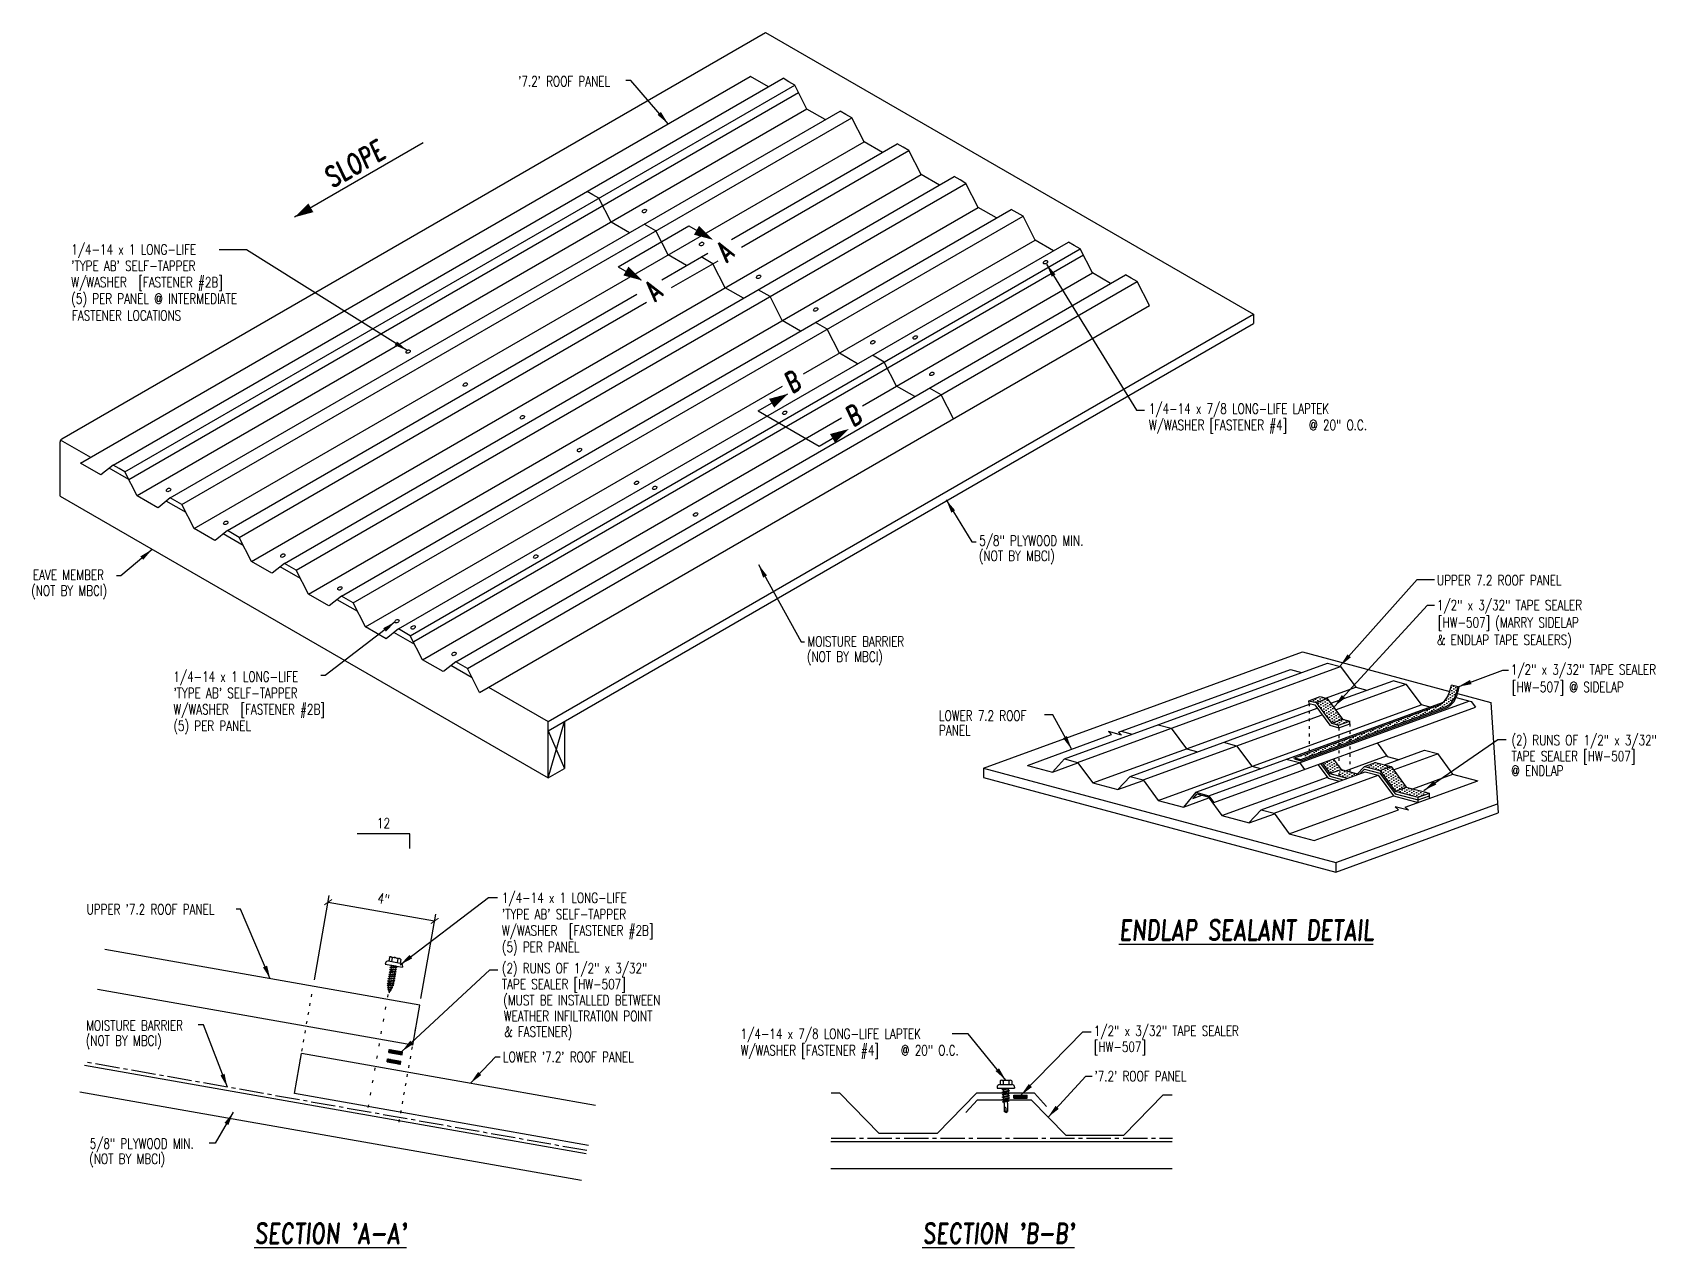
# Model space of a CAD drawing. Extents: x 6.7 to 66.7, y 14.8 to 59.8.
import ezdxf

# ---------------------------------------------------------------- set-up
doc = ezdxf.new("R2010")
doc.units = 0
doc.header["$LTSCALE"] = 4
doc.header["$MEASUREMENT"] = 0
doc.linetypes.add('ACAD_ISO07W100', pattern=[3, 0, -3])
doc.linetypes.add('CENTER2', pattern=[1.125, 0.75, -0.125, 0.125, -0.125])
doc.layers.get('0').update_dxf_attribs({"linetype": 'CONTINUOUS'})
doc.layers.get('Defpoints').update_dxf_attribs({"linetype": 'CONTINUOUS'})
for name, color, linetype in [('BARRIER', 253, 'CENTER2'), ('FASTENER', 9, 'CONTINUOUS'), ('LABEL', 6, 'CONTINUOUS'), ('MARK', 1, 'CONTINUOUS'), ('Mastic', 7, 'CONTINUOUS'), ('PANEL', 11, 'CONTINUOUS'), ('PANEL-S', 11, 'CONTINUOUS'), ('SECTION', 11, 'CONTINUOUS'), ('TAPE', 9, 'CONTINUOUS'), ('TEXT', 2, 'CONTINUOUS'), ('WOOD', 3, 'CONTINUOUS')]:
    doc.layers.add(name, color=color, linetype=linetype)
doc.styles.add('ROMAND', font='romand', dxfattribs={"height": 0.075})
doc.styles.add('TEXT', font='SIMPLEX.shx', dxfattribs={"width": 0.75, "height": 0.375})
doc.styles.add('TEXT1', font='ROMANS.shx', dxfattribs={"width": 0.75, "height": 0.375})
doc.dimstyles.new('DETAIL', dxfattribs={"dimscale": 4, "dimtxt": 0.375, "dimasz": 0.0625, "dimexe": 0.0625, "dimexo": 0.0625, "dimgap": 0.0625, "dimtad": 1, "dimdec": 4, "dimzin": 3, "dimdsep": 46, "dimlunit": 4, "dimtxsty": 'TEXT1', "dimblk": 'ARCHTICK', "dimcen": 0.0625, "dimclrd": 7, "dimclre": 7, "dimclrt": 2, "dimadec": 0, "dimazin": 0, "dimtfac": 0.6, "dimtdec": 4, "dimtmove": 0, "dimatfit": 3, "dimfxl": 0, "dimfrac": 2, "dimtolj": 1, "dimtzin": 0, "dimarcsym": 0})
doc.dimstyles.new('DETAIL$7', dxfattribs={"dimscale": 4, "dimtxt": 0.375, "dimasz": 0.125, "dimexe": 0.0625, "dimexo": 0.0625, "dimgap": 0.0625, "dimtad": 1, "dimdec": 4, "dimzin": 3, "dimdsep": 46, "dimlunit": 4, "dimtxsty": 'TEXT', "dimblk": 'ARCHTICK', "dimcen": 0.0625, "dimclrd": 7, "dimclre": 7, "dimclrt": 2, "dimadec": 0, "dimazin": 0, "dimtfac": 0.6, "dimtdec": 4, "dimtmove": 0, "dimatfit": 3, "dimfxl": 0, "dimfrac": 2, "dimtolj": 1, "dimtzin": 0, "dimarcsym": 0})
pattern_1 = [(35, (9.81444, 0.19356), (-0.01537504, 0.1036819), [0, -0.09375])]

# ---------------------------------------------------------------- blocks, each defined once
blk = doc.blocks.new('LAY-LAB')
at = {"layer": 'LABEL', "color": 6, "style": 'ROMAND', "oblique": 5, "width": 0.75}
blk.add_attdef('LAY-LAB', (0.017, 0.036), '', height=0.188, dxfattribs=at)
blk = doc.blocks.new('FD-F4')
at = {"layer": 'TEXT', "style": 'TEXT1', "width": 0.75}
for s, p in [('1/4-14 x 7/8 LONG-LIFE LAPTEK', (0.005, -0.041)), ('W/WASHER [FASTENER #4]', (0.005, -0.193))]:
    blk.add_text(s, height=0.09375, dxfattribs=at).set_placement(p)
blk.add_attdef('(QUANTITY)', (1.485, -0.193), '', height=0.0938, dxfattribs=at)
blk = doc.blocks.new('_ArchTick')
at = {"color": 0, "const_width": 0.15}
blk.add_lwpolyline([(-0.5, -0.5), (0.5, 0.5)], dxfattribs=at)
blk = doc.blocks.new('*D5')
at = {"layer": 'Defpoints', "color": 0}
for p in [(21.567, 26.92), (17.079, 24.499), (21.018, 23.805)]:
    blk.add_point(p, dxfattribs=at)
at = {"layer": 'TEXT', "color": 7, "lineweight": -2}
for p, q in [((17.122, 24.746), (17.671, 27.861)), ((17.628, 27.614), (21.567, 26.92)), ((21.061, 24.051), (21.611, 27.166))]:
    blk.add_line(p, q, dxfattribs=at)
at = {"layer": 'TEXT', "color": 7, "lineweight": -2, "xscale": 0.25, "yscale": 0.25, "zscale": 0.25}
for p, rotation in [((17.628, 27.614), 169.9999583089106), ((21.567, 26.92), 349.9999583089106)]:
    blk.add_blockref('_ArchTick', p, dxfattribs=dict(at, rotation=rotation))
at = {"layer": 'TEXT', "color": 2, "insert": (19.68, 27.733), "char_height": 0.375, "attachment_point": 5, "rotation": 349.99996, "style": 'TEXT1'}
blk.add_mtext('\\A1;4"', dxfattribs=at)
blk = doc.blocks.new('A$C22B817AC')
at = {"layer": 'TAPE'}
h = blk.add_hatch(dxfattribs=at)
h.set_pattern_fill('DOTS', color=256, scale=0.35, angle=270, style=0)
h.set_pattern_definition([(270, (-46.173024, -15.338993), (0.021875, -0.0109375), [0, -0.021875])])
h.paths.add_polyline_path([(-1.948, 1.156), (-1.928, 1.267), (-2.421, 1.354), (-2.44, 1.243)])
for p, q in [((-2.44, 1.243), (-2.421, 1.354)), ((-2.44, 1.243), (-1.948, 1.156)), ((-2.421, 1.354), (-1.928, 1.267)), ((-1.948, 1.156), (-1.928, 1.267))]:
    blk.add_line(p, q, dxfattribs=at)
blk = doc.blocks.new('fz5')
at = {"layer": 'FASTENER'}
for p, q in [((-0.326, 0.071), (-0.326, 0.037)), ((-0.326, 0.037), (0.322, 0.037)), ((-0.226, 0.171), (0.214, 0.171)), ((-0.217, 0.305), (-0.217, 0.171)), ((-0.163, 0.337), (0.159, 0.337)), ((-0.141, -0.014), (0.037, 0.037)), ((-0.108, 0.305), (-0.108, 0.171)), ((-0.105, -0.034), (0.137, 0.035)), ((-0.088, 0.037), (-0.088, 0.001)), ((-0.088, 0.037), (0.085, 0.037)), ((0.085, 0.037), (0.134, 0.037)), ((0.085, 0.02), (0.085, -0.041)), ((0.105, 0.305), (0.105, 0.171)), ((0.137, 0.035), (0.134, 0.037)), ((0.214, 0.305), (0.214, 0.171)), ((0.322, 0.071), (0.322, 0.037)), ((-0.105, -0.034), (-0.141, -0.014)), ((-0.141, -0.105), (0.102, -0.036)), ((-0.105, -0.125), (-0.141, -0.105)), ((-0.141, -0.196), (0.102, -0.127)), ((-0.105, -0.216), (-0.141, -0.196)), ((-0.141, -0.287), (0.102, -0.217)), ((-0.105, -0.307), (-0.141, -0.287)), ((-0.141, -0.378), (0.102, -0.308)), ((-0.105, -0.398), (-0.141, -0.378)), ((-0.122, -0.463), (0.089, -0.403)), ((-0.086, -0.483), (-0.122, -0.463)), ((-0.105, -0.125), (0.137, -0.056)), ((-0.105, -0.216), (0.137, -0.147)), ((-0.105, -0.307), (0.137, -0.238)), ((-0.105, -0.398), (0.137, -0.328)), ((-0.088, -0.029), (-0.088, -0.09)), ((-0.088, -0.12), (-0.088, -0.181)), ((-0.084, -0.27), (-0.088, -0.211)), ((-0.086, -0.483), (0.124, -0.423)), ((-0.078, -0.36), (-0.082, -0.3)), ((-0.071, -0.449), (-0.075, -0.389)), ((-0.066, -0.516), (-0.069, -0.478)), ((-0.066, -0.516), (-0.066, -0.82)), ((0.063, -0.515), (0.068, -0.439)), ((0.063, -0.516), (0.063, -0.82)), ((0.071, -0.408), (0.075, -0.346)), ((0.077, -0.315), (0.082, -0.253)), ((0.084, -0.223), (0.085, -0.211)), ((0.085, -0.071), (0.085, -0.131)), ((0.085, -0.162), (0.085, -0.211)), ((0.124, -0.423), (0.089, -0.403)), ((0.137, -0.056), (0.102, -0.036)), ((0.137, -0.147), (0.102, -0.127)), ((0.137, -0.238), (0.102, -0.217)), ((0.137, -0.328), (0.102, -0.308)), ((-0.002, -0.866), (-0.066, -0.82)), ((-0.003, -0.854), (0.009, -0.714)), ((-0.002, -0.866), (0.063, -0.82))]:
    blk.add_line(p, q, dxfattribs=at)
for centre, radius, start, end in [((-0.226, 0.071), 0.1, 90, 180), ((-0.163, 0.274), 0.0628, 29.87542, 150.12458), ((-0.002, 0.141), 0.196, 56.99743, 123.00257), ((0.159, 0.274), 0.0628, 29.87542, 150.12458), ((0.222, 0.071), 0.1, 0, 90), ((0.073, -0.516), 0.01, 175.94836, 180), ((-0.036, -0.723), 0.0461, 11.14455, 130.906), ((0.039, -0.855), 0.0422, 55.45845, 194.84539)]:
    blk.add_arc(centre, radius, start, end, dxfattribs=at)
blk = doc.blocks.new('FD-F2B')
at = {"layer": 'TEXT', "style": 'TEXT1', "width": 0.75}
for s, height, p in [('1/4-14 x 1 LONG-LIFE', 0.09375, (0.005, -0.041)), ("'TYPE AB' SELF-TAPPER", 0.09375, (0.005, -0.193)), ('W/WASHER', 0.0938, (0.005, -0.344)), ('[FASTENER #2B]', 0.09375, (0.625, -0.344))]:
    blk.add_text(s, height=height, dxfattribs=at).set_placement(p)
blk.add_attdef('(QUANTITY)', (0.005, -0.496), '', height=0.0938, dxfattribs=at)
blk = doc.blocks.new('fz6')
at = {"layer": 'FASTENER'}
for p, q in [((-0.324, 0.071), (-0.324, 0.037)), ((-0.324, 0.037), (0.324, 0.037)), ((-0.224, 0.171), (0.215, 0.171)), ((-0.215, 0.305), (-0.215, 0.171)), ((-0.161, 0.337), (0.161, 0.337)), ((-0.129, 0.035), (-0.124, 0.037)), ((-0.096, 0.017), (-0.129, 0.035)), ((-0.129, -0.049), (0.096, 0.015)), ((-0.124, 0.037), (-0.08, 0.037)), ((-0.107, 0.305), (-0.107, 0.171)), ((-0.096, 0.017), (-0.025, 0.037)), ((-0.08, 0.037), (0.08, 0.037)), ((-0.08, 0.021), (-0.08, -0.035)), ((0.08, 0.037), (0.08, 0.011)), ((0.129, -0.003), (0.096, 0.015)), ((0.107, 0.305), (0.107, 0.171)), ((0.215, 0.305), (0.215, 0.171)), ((0.324, 0.071), (0.324, 0.037)), ((-0.096, -0.068), (-0.129, -0.049)), ((-0.129, -0.134), (0.096, -0.069)), ((-0.096, -0.152), (-0.129, -0.134)), ((-0.129, -0.218), (0.096, -0.154)), ((-0.096, -0.237), (-0.129, -0.218)), ((-0.129, -0.303), (0.096, -0.238)), ((-0.096, -0.321), (-0.129, -0.303)), ((-0.129, -0.387), (0.096, -0.323)), ((-0.096, -0.406), (-0.129, -0.387)), ((-0.129, -0.471), (0.096, -0.407)), ((-0.096, -0.49), (-0.129, -0.471)), ((-0.129, -0.556), (0.096, -0.491)), ((-0.096, -0.575), (-0.129, -0.556)), ((-0.129, -0.64), (0.096, -0.576)), ((-0.096, -0.068), (0.129, -0.004)), ((-0.096, -0.152), (0.129, -0.088)), ((-0.096, -0.237), (0.129, -0.172)), ((-0.096, -0.321), (0.129, -0.257)), ((-0.096, -0.406), (0.129, -0.341)), ((-0.096, -0.49), (0.129, -0.426)), ((-0.096, -0.575), (0.129, -0.51)), ((-0.096, -0.659), (0.129, -0.595)), ((-0.08, -0.063), (-0.08, -0.12)), ((-0.08, -0.148), (-0.08, -0.204)), ((-0.08, -0.232), (-0.08, -0.288)), ((-0.08, -0.317), (-0.08, -0.373)), ((-0.08, -0.401), (-0.08, -0.457)), ((-0.08, -0.485), (-0.08, -0.542)), ((-0.08, -0.57), (-0.08, -0.626)), ((0.08, -0.016), (0.08, -0.074)), ((0.08, -0.102), (0.08, -0.158)), ((0.08, -0.186), (0.08, -0.243)), ((0.08, -0.27), (0.08, -0.327)), ((0.08, -0.355), (0.08, -0.412)), ((0.08, -0.44), (0.08, -0.496)), ((0.08, -0.524), (0.08, -0.58)), ((0.129, -0.088), (0.096, -0.069)), ((0.129, -0.172), (0.096, -0.154)), ((0.129, -0.257), (0.096, -0.238)), ((0.129, -0.341), (0.096, -0.323)), ((0.129, -0.426), (0.096, -0.407)), ((0.129, -0.51), (0.096, -0.491)), ((0.129, -0.595), (0.096, -0.576)), ((-0.096, -0.659), (-0.129, -0.64)), ((-0.121, -0.722), (0.092, -0.662)), ((-0.088, -0.741), (-0.121, -0.722)), ((-0.095, -0.799), (0.071, -0.752)), ((-0.061, -0.818), (-0.095, -0.799)), ((-0.088, -0.741), (0.125, -0.68)), ((-0.063, -0.877), (0.034, -0.847)), ((-0.029, -0.895), (-0.063, -0.877)), ((-0.061, -0.818), (0.104, -0.771)), ((-0.029, -0.895), (0.068, -0.866)), ((0.068, -0.866), (0.034, -0.847)), ((0.104, -0.771), (0.071, -0.752)), ((0.125, -0.68), (0.092, -0.662))]:
    blk.add_line(p, q, dxfattribs=at)
for centre, radius, start, end in [((-0.224, 0.071), 0.1, 90, 180), ((-0.161, 0.274), 0.0628, 29.87542, 150.12458), ((0, 0.141), 0.196, 56.99743, 123.00257), ((0.161, 0.274), 0.0628, 29.87542, 150.12458), ((0.224, 0.071), 0.1, 0, 90), ((0.676, -0.642), 0.757, 180.96964, 185.17649), ((0.676, -0.642), 0.757, 187.25497, 191.38373), ((0.676, -0.642), 0.757, 193.43625, 197.67227), ((0.676, -0.642), 0.757, 199.14955, 206.7351), ((-0.676, -0.642), 0.757, 333.2649, 342.20852), ((-0.676, -0.642), 0.757, 343.54733, 349.3968), ((-0.676, -0.642), 0.757, 351.66477, 356.09008), ((-0.676, -0.642), 0.757, 358.25372, 2.51092)]:
    blk.add_arc(centre, radius, start, end, dxfattribs=at)

msp = doc.modelspace()

# ---------------------------------------------------------------- hatches: boundary and pattern name
at = {"layer": 'Mastic'}
h = msp.add_hatch(dxfattribs=at)
h.set_pattern_fill('DOTS', color=256, scale=1.5, angle=35, style=0)
h.set_pattern_definition(pattern_1)
edge = h.paths.add_edge_path()
edge.add_spline(control_points=[(58.9421, 34.83434), (59.00034, 34.8675), (59.26686, 35.01927), (59.34996, 35.33295), (59.4149, 35.5781)], knot_values=[0, 0, 0, 0, 0.19757377, 0.90420934, 0.90420934, 0.90420934, 0.90420934], degree=3, periodic=0)
edge.add_line((59.4149, 35.5781), (59.17342, 35.6428))
edge.add_spline(control_points=[(59.17342, 35.6428), (59.10964, 35.40202), (59.04586, 35.16125), (58.87593, 35.01417)], knot_values=[0.21016279, 0.21016279, 0.21016279, 0.21016279, 0.90420934, 0.90420934, 0.90420934, 0.90420934], degree=3, periodic=0)
edge.add_spline(control_points=[(58.87593, 35.01417), (58.87285, 35.0115), (58.82081, 34.96748), (58.75886, 34.93221), (58.70063, 34.89904)], knot_values=[0, 0, 0, 0, 0.01258902, 0.21016279, 0.21016279, 0.21016279, 0.21016279], degree=3, periodic=0)
edge.add_line((58.70063, 34.89904), (55.41545, 33.70334))
edge.add_line((55.41545, 33.70334), (55.41545, 33.55075))
edge.add_line((55.41545, 33.55075), (58.9421, 34.83434))
h.paths.add_polyline_path([(55.41545, 33.70334), (55.00435, 33.55371), (55.00435, 33.40112), (55.41545, 33.55075)])
h.paths.add_polyline_path([(55.00435, 33.40112), (55.00435, 33.55371), (53.5623, 33.02885), (53.80378, 32.96414)])
h = msp.add_hatch(dxfattribs=at)
h.set_pattern_fill('DOTS', color=256, scale=1.5, angle=35, style=0)
h.set_pattern_definition(pattern_1)
h.paths.add_polyline_path([(54.57864, 35.14188), (54.31156, 35.21345), (53.90045, 35.06382), (54.16754, 34.99225)])
h.paths.add_polyline_path([(54.57864, 35.14188), (54.16754, 34.99225), (54.72856, 34.23392), (55.13967, 34.38355)])
h.paths.add_polyline_path([(55.40676, 34.31198), (55.13967, 34.38355), (54.72856, 34.23392), (54.99565, 34.16235)])
h.paths.add_polyline_path([(54.79435, 32.91037), (54.38325, 32.76074), (54.67471, 32.36678), (55.00435, 32.48676), (55.00435, 32.62652)])
h.paths.add_polyline_path([(55.08581, 32.51641), (55.00435, 32.48676), (55.00435, 32.27845), (55.31821, 32.19435), (55.65335, 32.31633), (55.68904, 32.35477)])
h.paths.add_polyline_path([(56.35907, 32.78325), (55.94796, 32.63362), (56.52683, 32.47851), (56.93794, 32.62814)])
h.paths.add_polyline_path([(56.93794, 32.62814), (56.52683, 32.47851), (57.08786, 31.72018), (57.49896, 31.8698)])
h.paths.add_polyline_path([(57.49896, 31.8698), (57.08786, 31.72018), (57.94479, 31.49056), (58.35589, 31.64019)])

# ---------------------------------------------------------------- linework, layer by layer
at = {"layer": 'BARRIER', "ltscale": 0.3}
for p, q in [((27.19905, 18.42754), (8.63732, 21.70047)), ((36.22495, 18.88954), (48.84836, 18.88954))]:
    msp.add_line(p, q, dxfattribs=at)
at = {"layer": 'FASTENER'}
for centre in [(29.32337, 53.16718), (31.43809, 51.94817), (44.15627, 51.27397), (33.54887, 50.73688), (35.65964, 49.52559), (20.58618, 47.97072), (37.77042, 48.3143), (39.33934, 48.4929), (22.7009, 46.75172), (39.95385, 47.14495), (34.51255, 45.70616), (24.81167, 45.54043), (26.92245, 44.32913), (11.72633, 42.85549), (29.03322, 43.11784), (29.70436, 42.93015), (31.21665, 41.9485), (13.84105, 41.63648), (15.95182, 40.42519), (25.30506, 40.39021), (18.0626, 39.2139), (20.17337, 38.00261), (20.77159, 37.77281), (22.28415, 36.79131)]:
    msp.add_ellipse(centre, major_axis=(-0.07331, -0.04233), ratio=0.67171758, dxfattribs=at)
at = {"layer": 'MARK', "color": 6}
msp.add_lwpolyline([(20.64822, 29.59633), (20.64822, 30.14334), (18.69982, 30.14334)], dxfattribs=at)
at = {"layer": 'Mastic'}
for p, q in [((59.4149, 35.5781), (59.17342, 35.6428)), ((59.45799, 35.55967), (59.4149, 35.5781)), ((53.36083, 32.95552), (58.70063, 34.89904)), ((53.6023, 32.89081), (58.9421, 34.83434)), ((53.90045, 35.06382), (54.31156, 35.21345)), ((53.90045, 35.06382), (54.16754, 34.99225)), ((53.90915, 34.96443), (53.90045, 35.06382)), ((53.90876, 34.96454), (54.11165, 34.91017)), ((54.11165, 34.91017), (54.67267, 34.15184)), ((54.16754, 34.99225), (54.57864, 35.14188)), ((54.16754, 34.99225), (54.72856, 34.23392)), ((54.31156, 35.21345), (54.57864, 35.14188)), ((54.57864, 35.14188), (55.13967, 34.38355)), ((53.60639, 32.84412), (58.98639, 34.80228)), ((54.72856, 34.23392), (55.13967, 34.38355)), ((54.72856, 34.23392), (54.99565, 34.16235)), ((54.99565, 34.16235), (55.40676, 34.31198)), ((55.13967, 34.38355), (55.40676, 34.31198)), ((55.41545, 34.2126), (55.40676, 34.31198)), ((54.67267, 34.15184), (55.00435, 34.06297)), ((55.00435, 34.06297), (54.99565, 34.16235)), ((55.00435, 34.06297), (55.41545, 34.2126)), ((53.35639, 32.9539), (53.36083, 32.95552)), ((53.35639, 32.9539), (53.59787, 32.8892)), ((53.36048, 32.90721), (53.35639, 32.9539)), ((53.36048, 32.90721), (53.60195, 32.8425)), ((53.36083, 32.95552), (53.6023, 32.89081)), ((53.59787, 32.8892), (53.6023, 32.89081)), ((53.60195, 32.8425), (53.59787, 32.8892)), ((53.60195, 32.8425), (53.60639, 32.84412)), ((53.60639, 32.84412), (53.6023, 32.89081)), ((54.23042, 32.70511), (54.60898, 32.19341)), ((54.32673, 32.74016), (54.67471, 32.26981)), ((54.38325, 32.76074), (54.67471, 32.36678)), ((54.67471, 32.36678), (55.08581, 32.51641)), ((54.79435, 32.91037), (55.08581, 32.51641)), ((55.08581, 32.51641), (55.68904, 32.35477)), ((55.94796, 32.63362), (55.65335, 32.31633)), ((55.94796, 32.53665), (55.78936, 32.36583)), ((55.94796, 32.63362), (56.35907, 32.78325)), ((55.94796, 32.63362), (56.52683, 32.47851)), ((55.94796, 32.53665), (56.52683, 32.38154)), ((55.97815, 32.43455), (56.4611, 32.30515)), ((56.35907, 32.78325), (56.93794, 32.62814)), ((56.52683, 32.47851), (56.93794, 32.62814)), ((56.52683, 32.47851), (56.93794, 32.62814)), ((56.52683, 32.47851), (57.08786, 31.72018)), ((56.93794, 32.62814), (57.49896, 31.8698)), ((54.60898, 32.19341), (55.01599, 32.08435)), ((54.67471, 32.36678), (55.31821, 32.19435)), ((54.67471, 32.26981), (55.16475, 32.1385)), ((56.4611, 32.30515), (57.02213, 31.54681)), ((56.52683, 32.38154), (57.08786, 31.6232)), ((57.08786, 31.72018), (57.49896, 31.8698)), ((57.49896, 31.8698), (58.35589, 31.64019)), ((57.02213, 31.54681), (57.94479, 31.29958)), ((57.08786, 31.72018), (57.94479, 31.49056)), ((57.08786, 31.6232), (57.94479, 31.39359)), ((57.94479, 31.49056), (58.35589, 31.64019)), ((57.94479, 31.39359), (58.35589, 31.54322)), ((57.94479, 31.29958), (57.94479, 31.49056)), ((58.35589, 31.44921), (58.35589, 31.64019))]:
    msp.add_line(p, q, dxfattribs=at)
for points in [[(58.70063, 34.89904), (58.86658, 35.00626), (59.17342, 35.6428)], [(58.9421, 34.83434), (59.10805, 34.94156), (59.4149, 35.5781)], [(58.98639, 34.80228), (59.15234, 34.9095), (59.45799, 35.55967)]]:
    msp.add_spline(points, degree=3, dxfattribs=at)
at = {"layer": 'PANEL'}
for p, q in [((8.46713, 43.84834), (33.2292, 58.14473)), ((9.67966, 43.77328), (34.44955, 58.07419)), ((10.11268, 43.52328), (34.88256, 57.82419)), ((33.90829, 57.76169), (33.24482, 58.14473)), ((34.66606, 57.94919), (34.44955, 58.07419)), ((34.66606, 57.94919), (34.44955, 58.07419)), ((34.88256, 57.82419), (34.66606, 57.94919)), ((34.88256, 57.82419), (34.66606, 57.94919)), ((35.33674, 56.93697), (34.88256, 57.82419)), ((10.256, 43.24331), (35.02589, 57.54421)), ((10.56291, 42.64378), (35.33279, 56.94468)), ((11.79044, 42.56199), (36.56033, 56.86289)), ((12.22345, 42.31199), (36.99334, 56.61289)), ((36.01268, 56.54671), (35.33674, 56.93697)), ((36.77683, 56.73789), (36.56033, 56.86289)), ((36.77683, 56.73789), (36.56033, 56.86289)), ((36.99334, 56.61289), (36.77683, 56.73789)), ((36.99334, 56.61289), (36.77683, 56.73789)), ((37.44751, 55.72567), (36.99334, 56.61289)), ((12.67763, 41.42477), (37.44751, 55.72567)), ((32.54103, 52.1124), (38.6711, 55.6516)), ((32.91719, 51.82958), (39.10411, 55.4016)), ((38.12346, 55.33542), (37.44751, 55.72567)), ((38.88761, 55.5266), (38.6711, 55.6516)), ((38.88761, 55.5266), (38.6711, 55.6516)), ((39.10411, 55.4016), (38.88761, 55.5266)), ((39.10411, 55.4016), (38.88761, 55.5266)), ((39.55829, 54.51438), (39.10411, 55.4016)), ((14.7884, 40.21348), (39.55829, 54.51438)), ((16.01199, 40.13941), (40.78188, 54.44031)), ((16.445, 39.88941), (41.21489, 54.19031)), ((40.23423, 54.12413), (39.55829, 54.51438)), ((40.99838, 54.31531), (40.78188, 54.44031)), ((40.99838, 54.31531), (40.78188, 54.44031)), ((41.21489, 54.19031), (40.99838, 54.31531)), ((41.21489, 54.19031), (40.99838, 54.31531)), ((41.66906, 53.30309), (41.21489, 54.19031)), ((27.42098, 53.76624), (27.20447, 53.89124)), ((27.42098, 53.76624), (27.20447, 53.89124)), ((27.63748, 53.64124), (27.42098, 53.76624)), ((27.63748, 53.64124), (27.42098, 53.76624)), ((28.09166, 52.75402), (27.63748, 53.64124)), ((16.89918, 39.00219), (41.66906, 53.30309)), ((18.12276, 38.92812), (42.89265, 53.22902)), ((18.55578, 38.67812), (43.32566, 52.97902)), ((42.34501, 52.91283), (41.66906, 53.30309)), ((43.10916, 53.10402), (42.89265, 53.22902)), ((43.10916, 53.10402), (42.89265, 53.22902)), ((43.32566, 52.97902), (43.10916, 53.10402)), ((43.32566, 52.97902), (43.10916, 53.10402)), ((43.77984, 52.0918), (43.32566, 52.97902)), ((28.7676, 52.36376), (28.09166, 52.75402)), ((29.74826, 52.42994), (29.31524, 52.67994)), ((30.20243, 51.54272), (29.74826, 52.42994)), ((20.23354, 37.71682), (45.00342, 52.01772)), ((20.66655, 37.46682), (45.43644, 51.76772)), ((35.20959, 47.14376), (43.77984, 52.0918)), ((44.45578, 51.70154), (43.77984, 52.0918)), ((45.21993, 51.89272), (45.00342, 52.01772)), ((45.21993, 51.89272), (45.00342, 52.01772)), ((45.43644, 51.76772), (45.21993, 51.89272)), ((45.43644, 51.76772), (45.21993, 51.89272)), ((45.89061, 50.88051), (45.43644, 51.76772)), ((20.79307, 37.24769), (45.56296, 51.54859)), ((29.97223, 50.62931), (31.67145, 51.61035)), ((30.87838, 51.15247), (30.20243, 51.54272)), ((30.32721, 50.33426), (32.04762, 51.32753)), ((31.85903, 51.21865), (31.42602, 51.46865)), ((32.31321, 50.33143), (31.85903, 51.21865)), ((22.34431, 36.50553), (47.1142, 50.80643)), ((22.77732, 36.25553), (47.54721, 50.55643)), ((37.38473, 45.96963), (45.89061, 50.88051)), ((46.56656, 50.49025), (45.89061, 50.88051)), ((47.3307, 50.68143), (47.1142, 50.80643)), ((47.3307, 50.68143), (47.1142, 50.80643)), ((47.54721, 50.55643), (47.3307, 50.68143)), ((47.54721, 50.55643), (47.3307, 50.68143)), ((48.00139, 49.66921), (47.54721, 50.55643)), ((13.90121, 41.3507), (29.04161, 50.09201)), ((32.98915, 49.94118), (32.31321, 50.33143)), ((33.96981, 50.00736), (33.53679, 50.25736)), ((34.42398, 49.12014), (33.96981, 50.00736)), ((14.33423, 41.1007), (29.39659, 49.79696)), ((23.2315, 35.36831), (48.00139, 49.66921)), ((35.09992, 48.72988), (34.42398, 49.12014)), ((36.08058, 48.79607), (35.64757, 49.04607)), ((36.53476, 47.90885), (36.08058, 48.79607)), ((37.2107, 47.51859), (36.53476, 47.90885)), ((38.19136, 47.58477), (37.75834, 47.83477)), ((38.64553, 46.69756), (38.19136, 47.58477)), ((19.00995, 37.7909), (34.43399, 46.69597)), ((39.32147, 46.3073), (38.64553, 46.69756)), ((40.30213, 46.37348), (39.86912, 46.62348)), ((40.75631, 45.48626), (40.30213, 46.37348)), ((21.12073, 36.57961), (36.61253, 45.5238)), ((9.22549, 43.4105), (8.46713, 43.84834)), ((9.67966, 43.77328), (9.22549, 43.4105)), ((9.89617, 43.64828), (9.67966, 43.77328)), ((9.89617, 43.64828), (9.67966, 43.77328)), ((10.11268, 43.52328), (9.89617, 43.64828)), ((10.11268, 43.52328), (9.89617, 43.64828)), ((10.56685, 42.63607), (10.11268, 43.52328)), ((11.32522, 42.19822), (10.56685, 42.63607)), ((11.79044, 42.56199), (11.33626, 42.19921)), ((12.22345, 42.31199), (11.79044, 42.56199)), ((12.67763, 41.42477), (12.22345, 42.31199)), ((13.43599, 40.98693), (12.67763, 41.42477)), ((13.90121, 41.3507), (13.44704, 40.98792)), ((14.33423, 41.1007), (13.90121, 41.3507)), ((14.7884, 40.21348), (14.33423, 41.1007)), ((15.54677, 39.77564), (14.7884, 40.21348)), ((16.01199, 40.13941), (15.55781, 39.77663)), ((16.445, 39.88941), (16.01199, 40.13941)), ((16.89918, 39.00219), (16.445, 39.88941)), ((17.65754, 38.56435), (16.89918, 39.00219)), ((18.12276, 38.92812), (17.66859, 38.56533)), ((18.55578, 38.67812), (18.12276, 38.92812)), ((19.00995, 37.7909), (18.55578, 38.67812)), ((19.76832, 37.35306), (19.00995, 37.7909)), ((20.23354, 37.71682), (19.77936, 37.35404)), ((20.66655, 37.46682), (20.23354, 37.71682)), ((21.12073, 36.57961), (20.66655, 37.46682)), ((21.87909, 36.14176), (21.12073, 36.57961)), ((22.34431, 36.50553), (21.89014, 36.14275)), ((22.77732, 36.25553), (22.34431, 36.50553)), ((23.2315, 35.36831), (22.77732, 36.25553)), ((44.86334, 32.91205), (54.58948, 36.45207)), ((45.34629, 32.78264), (55.07243, 36.32267)), ((46.85343, 33.89809), (53.21316, 36.21285)), ((53.21316, 36.21285), (53.62732, 36.10187)), ((54.58948, 36.45207), (55.07243, 36.32267)), ((55.07243, 36.32267), (55.63346, 35.56433)), ((54.51767, 35.15822), (55.63346, 35.56433)), ((54.70931, 34.96526), (57.01136, 35.80313)), ((54.8872, 34.72481), (57.4888, 35.67172)), ((55.63346, 35.56433), (56.04047, 35.45527)), ((57.00263, 35.80547), (57.48558, 35.67606)), ((57.48558, 35.67606), (58.04661, 34.91773)), ((45.90732, 32.02431), (53.95298, 34.95269)), ((48.32919, 31.37537), (58.05533, 34.91539)), ((49.71441, 31.67965), (58.87593, 35.01417)), ((50.19736, 31.55024), (59.81677, 35.05142)), ((50.37982, 31.30361), (60.05452, 34.82491)), ((58.04661, 34.91773), (58.45362, 34.80867)), ((59.34161, 35.17874), (59.9043, 35.02797)), ((59.9043, 35.02797), (60.05452, 34.82491)), ((47.28522, 32.26311), (54.20634, 34.78219)), ((47.76817, 32.1337), (54.38422, 34.54175)), ((43.48702, 32.67282), (46.60329, 33.80705)), ((46.97329, 33.78694), (46.48342, 33.9182)), ((46.48342, 33.9182), (46.60329, 33.80705)), ((46.85343, 33.89809), (46.97329, 33.78694)), ((46.95064, 33.93348), (47.36481, 33.8225)), ((48.32697, 34.1727), (48.80992, 34.0433)), ((48.80992, 34.0433), (49.37094, 33.28496)), ((49.37094, 33.28496), (49.78668, 33.17356)), ((50.74012, 33.5261), (51.22307, 33.39669)), ((51.22307, 33.39669), (51.78409, 32.63836)), ((55.24572, 32.47356), (56.77324, 33.02953)), ((56.42289, 33.5031), (56.79823, 32.99575)), ((56.69147, 32.69418), (58.17614, 33.23455)), ((57.02504, 32.5104), (58.65357, 33.10314)), ((58.16741, 33.23689), (58.65036, 33.10748)), ((58.65036, 33.10748), (59.21138, 32.34915)), ((43.48702, 32.67282), (44.41126, 32.42517)), ((44.86334, 32.91205), (44.41126, 32.42517)), ((44.41126, 32.42517), (45.34758, 32.76596)), ((44.86334, 32.91205), (45.34629, 32.78264)), ((45.34629, 32.78264), (45.90732, 32.02431)), ((51.78409, 32.63836), (52.10914, 32.55126)), ((52.12756, 31.03305), (55.97815, 32.43455)), ((53.06258, 32.9038), (53.54553, 32.77439)), ((53.54553, 32.77439), (53.73121, 32.52341)), ((56.79823, 32.99575), (57.21398, 32.88435)), ((45.90732, 32.02431), (46.83314, 31.77623)), ((47.28522, 32.26311), (46.83314, 31.77623)), ((46.83314, 31.77623), (47.76945, 32.11702)), ((47.28522, 32.26311), (47.76817, 32.1337)), ((47.76817, 32.1337), (48.32919, 31.37537)), ((50.6818, 30.81243), (54.58077, 32.23154)), ((52.61051, 30.90364), (56.4611, 32.30515)), ((57.4606, 31.12335), (60.14277, 32.09959)), ((57.73545, 31.80644), (59.22011, 32.34681)), ((59.21138, 32.34915), (60.14277, 32.09959)), ((48.32919, 31.37537), (49.25502, 31.12729)), ((49.71441, 31.67965), (49.25502, 31.12729)), ((49.25502, 31.12729), (50.1956, 31.46964)), ((49.75243, 31.61865), (49.60832, 31.44537)), ((49.60832, 31.44537), (49.94364, 31.56742)), ((49.71441, 31.67965), (50.19736, 31.55024)), ((49.75243, 31.61865), (50.16766, 31.50739)), ((50.16766, 31.50739), (50.6818, 30.81243)), ((50.19736, 31.55024), (50.37982, 31.30361)), ((53.17153, 30.14531), (57.02213, 31.54681)), ((50.6818, 30.81243), (51.6842, 30.54384)), ((52.12756, 31.03305), (51.67548, 30.54618)), ((51.6842, 30.54384), (52.62052, 30.88463)), ((52.12756, 31.03305), (52.61051, 30.90364)), ((52.61051, 30.90364), (53.17153, 30.14531)), ((54.09419, 29.89808), (57.21046, 31.03231)), ((57.58046, 31.0122), (57.09059, 31.14346)), ((57.09059, 31.14346), (57.21046, 31.03231)), ((57.4606, 31.12335), (57.58046, 31.0122)), ((53.17153, 30.14531), (54.09419, 29.89808))]:
    msp.add_line(p, q, dxfattribs=at)
msp.add_arc((33.23701, 58.1312), 0.01562, 60, 120, dxfattribs=at)
at = {"layer": 'PANEL-S'}
for p, q in [((21.01796, 23.80473), (9.36451, 25.85956)), ((20.75748, 22.32752), (9.10403, 24.38235)), ((20.75748, 22.32752), (21.01796, 23.80473)), ((16.38068, 20.54054), (16.64116, 22.01776)), ((27.51947, 20.09961), (16.64116, 22.01776)), ((27.25899, 18.6224), (16.38068, 20.54054))]:
    msp.add_line(p, q, dxfattribs=at)
for points in [[(44.19161, 20.05561), (43.74738, 20.55463), (41.60138, 20.55463), (40.14738, 19.05463), (38.00138, 19.05463), (36.54738, 20.55463), (36.22495, 20.55463)], [(41.21691, 19.83632), (41.6399, 20.3064), (43.63127, 20.3064), (44.90678, 18.9929), (47.05278, 18.9929), (48.50678, 20.4929), (48.84387, 20.4929)]]:
    msp.add_lwpolyline(points, dxfattribs=at)
at = {"layer": 'SECTION'}
for p, q in [((21.1417, 55.68497), (16.38546, 52.93896)), ((28.35825, 51.10991), (30.96827, 52.61681)), ((30.96827, 52.61681), (31.80465, 52.13393)), ((28.35825, 51.10991), (29.19462, 50.62703)), ((33.53283, 45.77472), (34.63242, 46.40956)), ((33.53283, 45.77472), (35.78476, 44.47456)), ((35.78476, 44.47456), (36.77609, 45.04691))]:
    msp.add_line(p, q, dxfattribs=at)
for points in [[(16.38546, 52.93896, 0, 0.375, 0), (16.98938, 53.28763, 0.375, 0.375, 0)], [(31.85383, 52.10553, 0, 0.375, 0), (31.24991, 52.45421, 0.375, 0.375, 0)], [(29.2438, 50.59863, 0, 0.375, 0), (28.63989, 50.94731, 0.375, 0.375, 0)], [(34.63242, 46.40956, 0, 0.375, 0), (34.0285, 46.06089, 0.375, 0.375, 0)], [(36.88435, 45.10941, 0, 0.375, 0), (36.28043, 44.76074, 0.375, 0.375, 0)]]:
    msp.add_lwpolyline(points, format="xyseb", dxfattribs=at)
at = {"layer": 'TEXT', "linetype": 'ACAD_ISO07W100', "ltscale": 0.015}
for p, q in [((53.90876, 34.96454), (53.90876, 33.15495)), ((55.00435, 34.06297), (55.00435, 32.27717)), ((55.41545, 34.2126), (55.41545, 32.42808))]:
    msp.add_line(p, q, dxfattribs=at)
at = {"layer": 'TEXT', "linetype": 'ACAD_ISO07W100', "ltscale": 0.03}
msp.add_line((19.11086, 20.02502), (20.06359, 25.42821), dxfattribs=at)
at = {"layer": 'TEXT', "linetype": 'ACAD_ISO07W100', "ltscale": 0.02}
for p, q in [((16.59774, 21.77155), (17.03531, 24.25313)), ((20.25577, 19.48215), (20.97454, 23.55853))]:
    msp.add_line(p, q, dxfattribs=at)
at = {"layer": 'WOOD'}
for p, q in [((7.78047, 44.74472), (33.80373, 59.76926)), ((33.80373, 59.76926), (51.84569, 49.35272)), ((25.75993, 34.29211), (51.84569, 49.35272)), ((51.84569, 49.35272), (51.84569, 49.00602)), ((25.75993, 33.9454), (51.84569, 49.00602)), ((7.71797, 44.70864), (8.83758, 44.06223)), ((7.71797, 43.81817), (7.71797, 44.63647)), ((7.71797, 42.62161), (7.71797, 43.81817)), ((10.256, 43.24331), (9.53634, 43.6588)), ((7.71797, 42.62161), (25.75993, 32.20508)), ((12.37213, 42.02156), (11.64176, 42.44324)), ((14.48825, 40.79981), (13.74719, 41.22767)), ((16.60438, 39.57807), (15.85261, 40.0121)), ((18.7205, 38.35632), (17.95803, 38.79654)), ((20.83663, 37.13458), (20.06346, 37.58097)), ((41.86002, 32.56716), (53.66433, 36.86357)), ((53.66433, 36.86357), (59.10573, 35.40556)), ((22.95276, 35.91283), (22.16888, 36.3654)), ((23.56369, 35.56011), (25.75993, 34.29211)), ((59.39548, 35.32792), (60.624, 34.99874)), ((60.624, 34.99874), (60.89742, 30.91349)), ((25.75993, 32.20508), (26.3682, 34.29658)), ((25.75993, 33.40164), (25.75993, 34.29211)), ((26.3682, 34.29658), (26.3682, 32.55626)), ((25.75993, 33.9454), (26.3682, 32.55626)), ((25.75993, 32.20508), (25.75993, 33.40164)), ((25.75993, 32.20508), (26.3682, 32.55626)), ((41.86002, 32.56716), (54.89334, 29.07489)), ((41.86002, 32.56716), (41.86002, 32.22045)), ((41.86002, 32.22045), (54.89334, 28.72818)), ((54.89334, 29.07489), (60.87477, 31.25195)), ((54.89334, 28.72818), (60.89742, 30.91349)), ((54.89334, 29.07489), (54.89334, 28.72818)), ((27.17106, 18.30554), (8.62004, 21.57659)), ((26.99741, 17.32073), (8.44639, 20.59178)), ((36.22294, 18.76454), (48.84387, 18.76454)), ((36.22294, 17.76454), (48.84387, 17.76454))]:
    msp.add_line(p, q, dxfattribs=at)
msp.add_arc((7.84297, 44.63647), 0.125, 120, 180, dxfattribs=at)

# ---------------------------------------------------------------- block references
at = {"layer": 'FASTENER', "rotation": 349.99995831}
msp.add_blockref('fz6', (20.05009, 25.23187), dxfattribs=at)
at = {"layer": 'FASTENER'}
msp.add_blockref('fz5', (42.69339, 20.69692), dxfattribs=at)
at = {"layer": 'LABEL', "yscale": 4, "zscale": 4}
for p, xscale, rotation, values in [((17.77157, 53.83357), 3.999999999999998, 30.00000000000001, {'LAY-LAB': 'SLOPE'}), ((32.38701, 51.0781), 4, 42.32554588486146, {'LAY-LAB': 'A'}), ((29.73914, 49.62428), 4, 42.32554588486146, {'LAY-LAB': 'A'}), ((34.77689, 46.24126), 3.999999999999998, 30.00000000000001, {'LAY-LAB': 'B'}), ((37.03363, 45.00233), 3.999999999999998, 30.00000000000001, {'LAY-LAB': 'B'})]:
    msp.add_blockref('LAY-LAB', p, dxfattribs=dict(at, xscale=xscale, rotation=rotation)).add_auto_attribs(values)
at = {"layer": 'LABEL', "xscale": 4, "yscale": 4, "zscale": 4}
for p, values in [((46.81685, 26.06188), {'LAY-LAB': '%%UENDLAP SEALANT DETAIL'}), ((14.83961, 14.84964), {'LAY-LAB': "%%USECTION 'A-A'"}), ((39.5467, 14.84964), {'LAY-LAB': "%%USECTION 'B-B'"})]:
    msp.add_blockref('LAY-LAB', p, dxfattribs=at).add_auto_attribs(values)
at = {"layer": 'TEXT', "xscale": 4, "yscale": 4, "zscale": 4}
for name, p, values in [('FD-F2B', (8.11068, 51.72283), {'(QUANTITY)': '(5) PER PANEL @ INTERMEDIATE'}), ('FD-F4', (47.96205, 45.83811), {'(QUANTITY)': '@ 20" O.C.'}), ('FD-F2B', (11.88607, 35.92941), {'(QUANTITY)': '(5) PER PANEL'}), ('FD-F2B', (24.03604, 27.75154), {'(QUANTITY)': '(5) PER PANEL'}), ('FD-F4', (32.86458, 22.7211), {'(QUANTITY)': '@ 20" O.C.'})]:
    msp.add_blockref(name, p, dxfattribs=at).add_auto_attribs(values)
at = {"layer": 'TEXT'}
for p in [(22.24913, 20.46992), (22.31045, 20.81771)]:
    msp.add_blockref('A$C22B817AC', p, dxfattribs=at)
at = {"layer": 'TEXT', "rotation": 10}
msp.add_blockref('A$C22B817AC', (45.6009, 19.56713), dxfattribs=at)

# ---------------------------------------------------------------- texts
at = {"layer": 'TEXT', "style": 'TEXT1', "width": 0.75}
for s, p in [("'7.2' ROOF PANEL", (24.6541, 57.77593)), ('FASTENER LOCATIONS', (8.1561, 49.11651)), ('5/8" PLYWOOD MIN.', (41.71001, 40.79218)), ('(NOT BY MBCI)', (41.69351, 40.2313)), ('EAVE MEMBER', (6.7101, 39.5258)), ('UPPER 7.2 ROOF PANEL', (58.63523, 39.32823)), ('(NOT BY MBCI)', (6.64539, 38.94256)), ('1/2" x 3/32" TAPE SEALER ', (58.63543, 38.41001)), ('[HW-507] (MARRY SIDELAP', (58.67192, 37.7654)), ('MOISTURE BARRIER', (35.3507, 37.06513)), ('& ENDLAP TAPE SEALERS)', (58.62918, 37.1244)), ('(NOT BY MBCI)', (35.33421, 36.50425)), ('1/2" x 3/32" TAPE SEALER ', (61.37168, 36.02518)), ('[HW-507] @ SIDELAP', (61.40817, 35.38056)), ('LOWER 7.2 ROOF', (40.21925, 34.32198)), ('PANEL', (40.21925, 33.77911)), ('(2) RUNS OF 1/2" x 3/32"', (61.38936, 33.41735)), ('TAPE SEALER [HW-507] ', (61.38936, 32.82743)), ('@ ENDLAP', (61.37334, 32.28618)), ('12', (19.43423, 30.34815)), ("UPPER '7.2 ROOF PANEL", (8.69484, 27.16187)), ('(2) RUNS OF 1/2" x 3/32"', (24.05363, 24.9847)), ('TAPE SEALER [HW-507] ', (24.05363, 24.39479)), ('(MUST BE INSTALLED BETWEEN', (24.10458, 23.80065)), ('WEATHER INFILTRATION POINT', (24.12133, 23.21486)), ('MOISTURE BARRIER', (8.67966, 22.86846)), ('& FASTENER)', (24.13808, 22.63743)), ('1/2" x 3/32" TAPE SEALER ', (45.9444, 22.66885)), ('(NOT BY MBCI)', (8.66316, 22.30757)), ('[HW-507] ', (45.9444, 22.07893)), ("LOWER '7.2' ROOF PANEL", (24.09525, 21.70376)), ("'7.2' ROOF PANEL", (45.96854, 20.99113)), ('5/8" PLYWOOD MIN.', (8.81155, 18.49958)), ('(NOT BY MBCI)', (8.79506, 17.93869))]:
    msp.add_text(s, height=0.375, dxfattribs=at).set_placement(p)

# ---------------------------------------------------------------- dimensions: what is measured, and where the dimension line sits
at = {"layer": 'TEXT'}
dim = msp.add_aligned_dim(p1=(17.07873, 24.49933), p2=(21.01796, 23.80473), distance=3.16308, dimstyle='DETAIL', dxfattribs=at)
dim.commit()
dim.dimension.update_dxf_attribs({"geometry": '*D5', "text_midpoint": (19.67978, 27.73309)})

# ---------------------------------------------------------------- leaders
for points in [[(30.19966, 56.39563), (28.82256, 57.99442), (28.63304, 57.99442)], [(20.55417, 48.01034), (14.61362, 51.73046), (13.60008, 51.73046)], [(44.19469, 51.20637), (47.5218, 45.79852), (47.82354, 45.79852)], [(40.4847, 42.48578), (41.4301, 40.9386), (41.59101, 40.9386)], [(11.11937, 40.65782), (9.96194, 39.67893), (9.79687, 39.67893)], [(33.54464, 40.09227), (35.11799, 37.23334), (35.24315, 37.23334)], [(20.11174, 37.98276), (17.51925, 35.99807), (17.36388, 35.99807)], [(20.29003, 25.29714), (23.55809, 27.788), (23.88576, 27.788)], [(15.48998, 24.77493), (14.39109, 27.36009), (14.22641, 27.36009)], [(20.35176, 22.09013), (23.60577, 25.11121), (23.90958, 25.11121)], [(13.90062, 20.77241), (13.01669, 23.07699), (12.82464, 23.07699)], [(43.25072, 20.47821), (45.53231, 22.81383), (45.84704, 22.81383)], [(42.68816, 21.0335), (41.30106, 22.74393), (40.70658, 22.74393)], [(22.88929, 20.91604), (23.82064, 21.89775), (23.98943, 21.89775)], [(44.24989, 19.66049), (45.64888, 21.18301), (45.88201, 21.18301)], [(14.12039, 19.84516), (13.45134, 18.70282), (13.22896, 18.70282)]]:
    msp.add_leader(points, dimstyle='DETAIL$7', dxfattribs=at)
for points, override in [([(55.05488, 36.3482), (57.89711, 39.5446), (58.54635, 39.5446)], {"dimgap": 0.0625, "dimtad": 0, "dimfxl": 0.18}), ([(54.83847, 34.84885), (58.28665, 38.59309), (58.54635, 38.59309)], {"dimgap": 0.0625, "dimtad": 0, "dimfxl": 0.18}), ([(59.4149, 35.5781), (61.07518, 36.19544), (61.28125, 36.19544)], {"dimgap": 0.0625, "dimtad": 0}), ([(45.11575, 33.27799), (44.4276, 34.5447), (44.11974, 34.5447)], {"dimgap": 0.0625, "dimtad": 0, "dimfxl": 0.18}), ([(58.14936, 31.74636), (60.87943, 33.62512), (61.1885, 33.62512)], {"dimgap": 0.0625, "dimtad": 0, "dimfxl": 0.18})]:
    msp.add_leader(points, dimstyle='DETAIL$7', override=override, dxfattribs=at)

doc.saveas('drawing.dxf')
